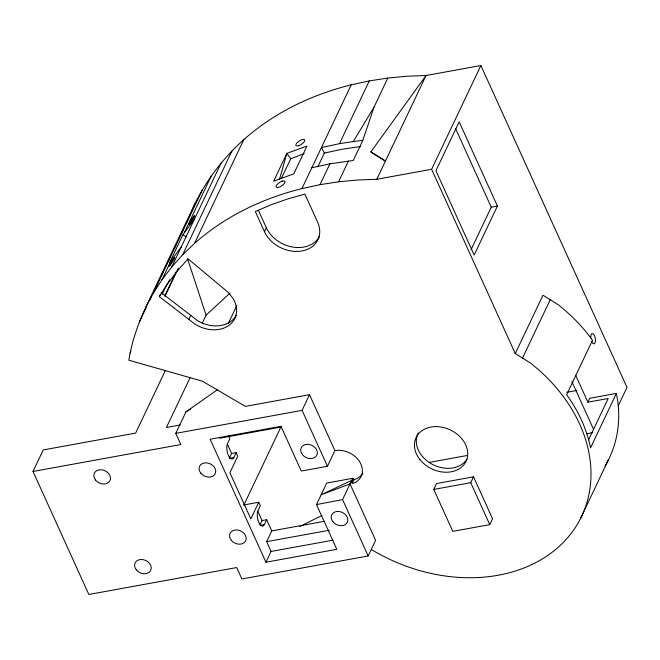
<?xml version="1.0" encoding="UTF-8"?>
<svg xmlns="http://www.w3.org/2000/svg" width="660" height="660" viewBox="0 0 660 660"><rect width="100%" height="100%" fill="white"/><g stroke="black" fill="none" stroke-linecap="round" stroke-linejoin="round"><path stroke-width="0.99" d="M618.197 405.908L627 387.37L480.892 65.522L426.063 75.504L406.783 76.246L387.832 78.053L369.286 80.916L351.219 84.818A327.739 255.42 25.4 0 0 243.804 139.623C223.641 157.641 206.844 179.404 194.947 203.709L145.679 307.477C137.857 324.233 131.777 341.905 128.815 360.195L202.414 381.2L245.338 406.387L309.507 394.697L334.892 450.607L327.451 466.273L301.274 471.042L280.962 426.31L210.119 439.213L265.963 562.221L336.806 549.318L316.503 504.587L326.725 483.054L352.91 478.285L353.76 480.158M279.436 179.569L286.852 153.359L306.974 146.042L293.774 173.844L273.652 181.162L286.852 153.359L290.73 158.779L281.474 178.084M311.85 167.731L329.917 163.828L353.232 160.512L362.81 140.349L374.03 107.126L387.832 78.053M189.337 216.587L194.947 203.709M352.91 478.285L350.014 483.92L375.606 540.309L368.173 555.967L241.882 578.968L236.701 567.551L88.844 594.479L33 471.471L43.222 449.938L135.638 433.108L165.248 370.738M139.268 322.187L146.305 307.37M149.828 299.953L151.585 296.249M156.428 286.06L157.303 284.204M161.708 274.939L163.465 271.235M168.3 261.046L170.065 257.334M174.9 247.145L175.783 245.297M181.5 233.252L183.257 229.548M186.78 222.131L188.537 218.427M145.679 307.477L153.252 293.32L202.521 189.56M194.403 219.244L182.902 234.737L169.702 262.54L181.203 247.038M153.252 293.32L161.956 279.782L171.394 259.908M184.594 232.114L211.233 176.022M130.045 353.067L130.927 351.211M161.956 279.782L171.773 266.912L221.042 163.152M159.332 296.62L167.855 283.363L177.457 270.765L188.1 258.877L228.451 292.611L232.881 298.204A28.982 22.588 25.4 0 1 228.376 325.768A28.982 22.588 25.4 0 1 194.675 323.911L159.332 296.62L160.446 294.269M162.154 294.253L166.98 284.08M167.855 283.363L169.57 279.749M171.773 266.912L182.647 254.768L231.916 151M164.819 295.713L176.228 271.681M164.983 296.356L178.15 268.628M177.457 270.765L178.282 269.024M182.647 254.768L194.535 243.383L243.804 139.623M188.9 319.225L190.756 315.315L161.188 292.702M202.15 323.383L206.077 315.117L230.076 293.048M190.311 377.223L166.435 427.498L180.238 424.982M264.487 231.718L255.321 211.53L271.194 204.74L287.735 198.924L304.887 194.089L317.575 222.049A29.807 23.232 25.4 0 1 301.966 250.973A29.807 23.232 25.4 0 1 264.487 231.718L266.343 227.799L258.431 210.367M33 471.471L180.856 444.543L175.774 433.364L186.005 411.823L217.206 389.895M228.442 323.202L236.783 305.638M194.535 243.383A327.739 255.42 25.4 0 1 301.95 188.587L351.219 84.818M317.831 166.823L324.365 153.079L342.045 149.251L360.599 146.545M301.95 188.587L320.017 184.676L329.917 163.828M324.365 153.079L321.42 147.568L339.487 143.665L369.286 80.916M320.017 184.676L338.563 181.813L348.463 160.974M231.586 453.461L229.259 458.362L233.879 457.52L236.206 452.62L231.586 453.461L227.353 444.147M338.563 181.813L357.514 180.015L376.786 179.273L426.063 75.504L370.854 151.907L385.423 161.04L370.854 151.907M243.936 504.892L281.069 426.69M327.451 466.273L302.074 410.363L309.507 394.697M243.763 504.974L258.736 502.243L250.833 518.884L229.895 472.758L237.79 456.118L236.206 452.62M260.106 524.642L262.045 520.558L257.812 511.244M371.605 549.64A155.644 121.3 25.4 0 0 565.307 540.301A155.644 121.3 25.4 0 0 538.395 369.592L530.846 363.272L515.27 353.546L431.615 169.282L480.892 65.522M260.65 525.286L264.346 524.609L266.665 519.717L262.045 520.558M265.963 562.221L271.07 551.455L266.632 541.67L271.747 530.904L266.665 519.717M368.173 555.967L342.573 499.587L350.014 483.92L353.983 479.606L352.118 483.516L354.643 482.716A20.749 16.17 25.4 0 0 362.315 472.857C363.627 458.708 347.902 448.371 334.892 450.607M471.083 249.661L491.255 207.182L455.573 128.593M497.409 206.06L474.169 255.007L435.913 170.734L459.187 121.852L497.409 206.06L491.255 207.182M433.76 489.423L436.557 483.549L473.517 476.817L492.55 518.752L489.761 524.626L452.801 531.358L433.76 489.423L470.728 482.691L473.517 476.817M515.27 353.546L542.974 295.21L558.55 304.936L566.098 311.256A155.644 121.3 25.4 0 1 591.137 338.382L592.49 340.321L566.651 394.746L570.43 400.166A155.644 121.3 25.4 0 1 590.386 446.944L590.552 447.851L616.39 393.426L589.76 398.277L587.903 402.188L608.19 398.491L588.563 439.824M522.522 358.075L550.217 299.731M580.47 518.644L608.173 460.3M339.487 143.665L353.29 141.537L374.03 107.126M186.005 411.823L190.435 409.192M290.73 158.779L304.243 153.574M299.929 526.515L321.899 515.46M350.014 483.92L321.148 494.802L351.978 480.241L356.499 478.797A20.749 16.17 25.4 0 0 362.818 472.948M316.503 504.587L342.573 499.587M376.786 179.273L431.615 169.282M175.774 433.364L302.074 410.363M219.673 438.232L281.408 426.987M566.783 392.279L576.881 390.439M429.206 462.404L467.593 455.416M586.789 433.711L592.853 432.605M271.747 530.904L324.373 521.317M266.632 541.67L329.381 530.244M271.07 551.455L332.813 540.21M353.29 141.537L362.81 140.349M182.902 234.737L186.169 236.948M190.756 315.315L196.531 319.993A28.982 22.588 25.4 0 0 236.305 315.249M575.644 375.193L587.903 402.188M571.882 381.587L593.596 429.421M470.728 482.691L489.761 524.626M228.591 435.847L229.861 438.644L227.535 443.536A8.646 3.671 79.7 0 0 228.385 455.425A8.646 3.671 79.7 0 0 233.879 457.52M258.736 502.243L260.32 505.741L257.994 510.634A8.646 3.671 79.7 0 0 258.844 522.522A8.646 3.671 79.7 0 0 264.346 524.609M187.531 258.745L206.077 315.117M616.39 393.426L617.628 400.471A155.644 121.3 25.4 0 1 604.972 466.059M590.766 337.846A5.189 2.203 79.7 0 1 593.356 334.092A5.189 2.203 79.7 0 1 595.303 342.02A5.189 2.203 79.7 0 1 591.707 341.665M467.074 458.964A27.67 21.566 25.4 0 1 432.16 464.228A27.67 21.566 25.4 0 1 418.333 432.877M319.399 236.585A29.807 23.232 25.4 0 1 292.834 247.071A29.807 23.232 25.4 0 1 266.343 227.799M194.551 215.605L194.263 215.812A5.189 0.528 -57.3 0 0 189.478 222.948A5.189 0.528 -57.3 0 0 191.359 221.628A5.189 0.528 -57.3 0 0 194.551 215.605M282.554 181.079L281.44 181.459A5.189 2.005 -33.1 0 0 276.235 187.019A5.189 2.005 -33.1 0 0 283.396 184.528A5.189 2.005 -33.1 0 0 282.554 181.079M299.046 145.563L297.974 145.885A5.189 2.005 -33.1 0 1 297.792 142.057A5.189 2.005 -33.1 0 1 304.714 140.019A5.189 2.005 -33.1 0 1 299.046 145.563M419.9 459.558A27.67 21.566 25.4 0 0 465.68 462.074A27.67 21.566 25.4 0 0 437.646 426.665A27.67 21.566 25.4 0 0 419.9 459.558M170.527 264.808A5.189 0.528 -57.3 0 0 174.768 257.598A5.189 0.528 -57.3 0 0 170.478 263.216A5.189 0.528 -57.3 0 0 170.527 264.808M231.248 540.235A8.646 6.74 25.4 0 0 245.553 541.018A8.646 6.74 25.4 0 0 236.791 529.955A8.646 6.74 25.4 0 0 231.248 540.235M200.788 473.137A8.646 6.74 25.4 0 0 215.094 473.921A8.646 6.74 25.4 0 0 206.332 462.858A8.646 6.74 25.4 0 0 200.788 473.137M302.437 454.624A8.646 6.74 25.4 0 0 316.742 455.408A8.646 6.74 25.4 0 0 307.989 444.345A8.646 6.74 25.4 0 0 302.437 454.624M332.896 521.722A8.646 6.74 25.4 0 0 347.201 522.505A8.646 6.74 25.4 0 0 338.448 511.442A8.646 6.74 25.4 0 0 332.896 521.722M136.282 569.786A8.646 6.74 25.4 0 0 150.587 570.578A8.646 6.74 25.4 0 0 141.826 559.507A8.646 6.74 25.4 0 0 136.282 569.786M95.543 480.051A8.646 6.74 25.4 0 0 109.849 480.835A8.646 6.74 25.4 0 0 101.087 469.771A8.646 6.74 25.4 0 0 95.543 480.051"/></g></svg>
